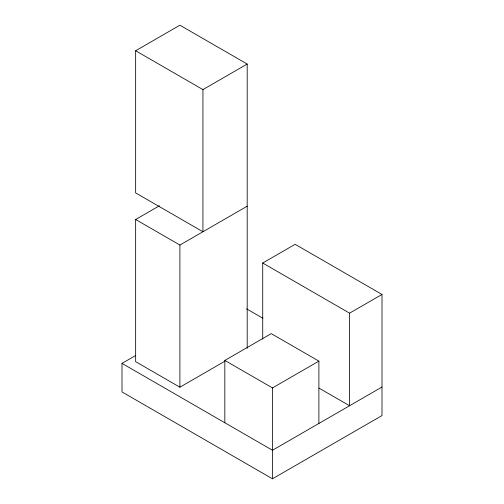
<?xml version="1.0" encoding="UTF-8"?>
<svg xmlns="http://www.w3.org/2000/svg" width="504" height="504" viewBox="0 0 504 504"><rect width="100%" height="100%" fill="white"/><g stroke="black" fill="none" stroke-linecap="round" stroke-linejoin="round"><path stroke-width="0.76" d="M135.645 50.753L202.936 89.599L202.936 231.752L135.645 192.9L135.645 50.753L179.897 25.2L247.193 64.052L247.193 348.352M202.936 89.599L247.193 64.052M224.759 361.299L179.897 387.204L135.645 361.651L135.645 219.505L159.434 205.764M135.645 219.505L179.897 245.051L247.193 206.199M262.723 339.116L262.723 263.025L295.142 244.308L381.994 294.449L381.994 415.567L272.469 478.8L122.006 391.929L122.006 363.384L135.614 355.528M224.834 422.749L224.834 360.423L271.247 333.629L318.887 361.129L318.887 423.454M262.723 263.025L349.574 313.167L381.994 294.449M224.834 360.423L272.469 387.929L318.887 361.129M381.994 387.022L272.469 450.255L122.006 363.384M246.506 308.801L262.849 318.232M319.045 388.111L349.574 405.739L349.574 313.167M272.469 387.929L272.469 478.8M179.897 245.051L179.897 387.204"/></g></svg>
